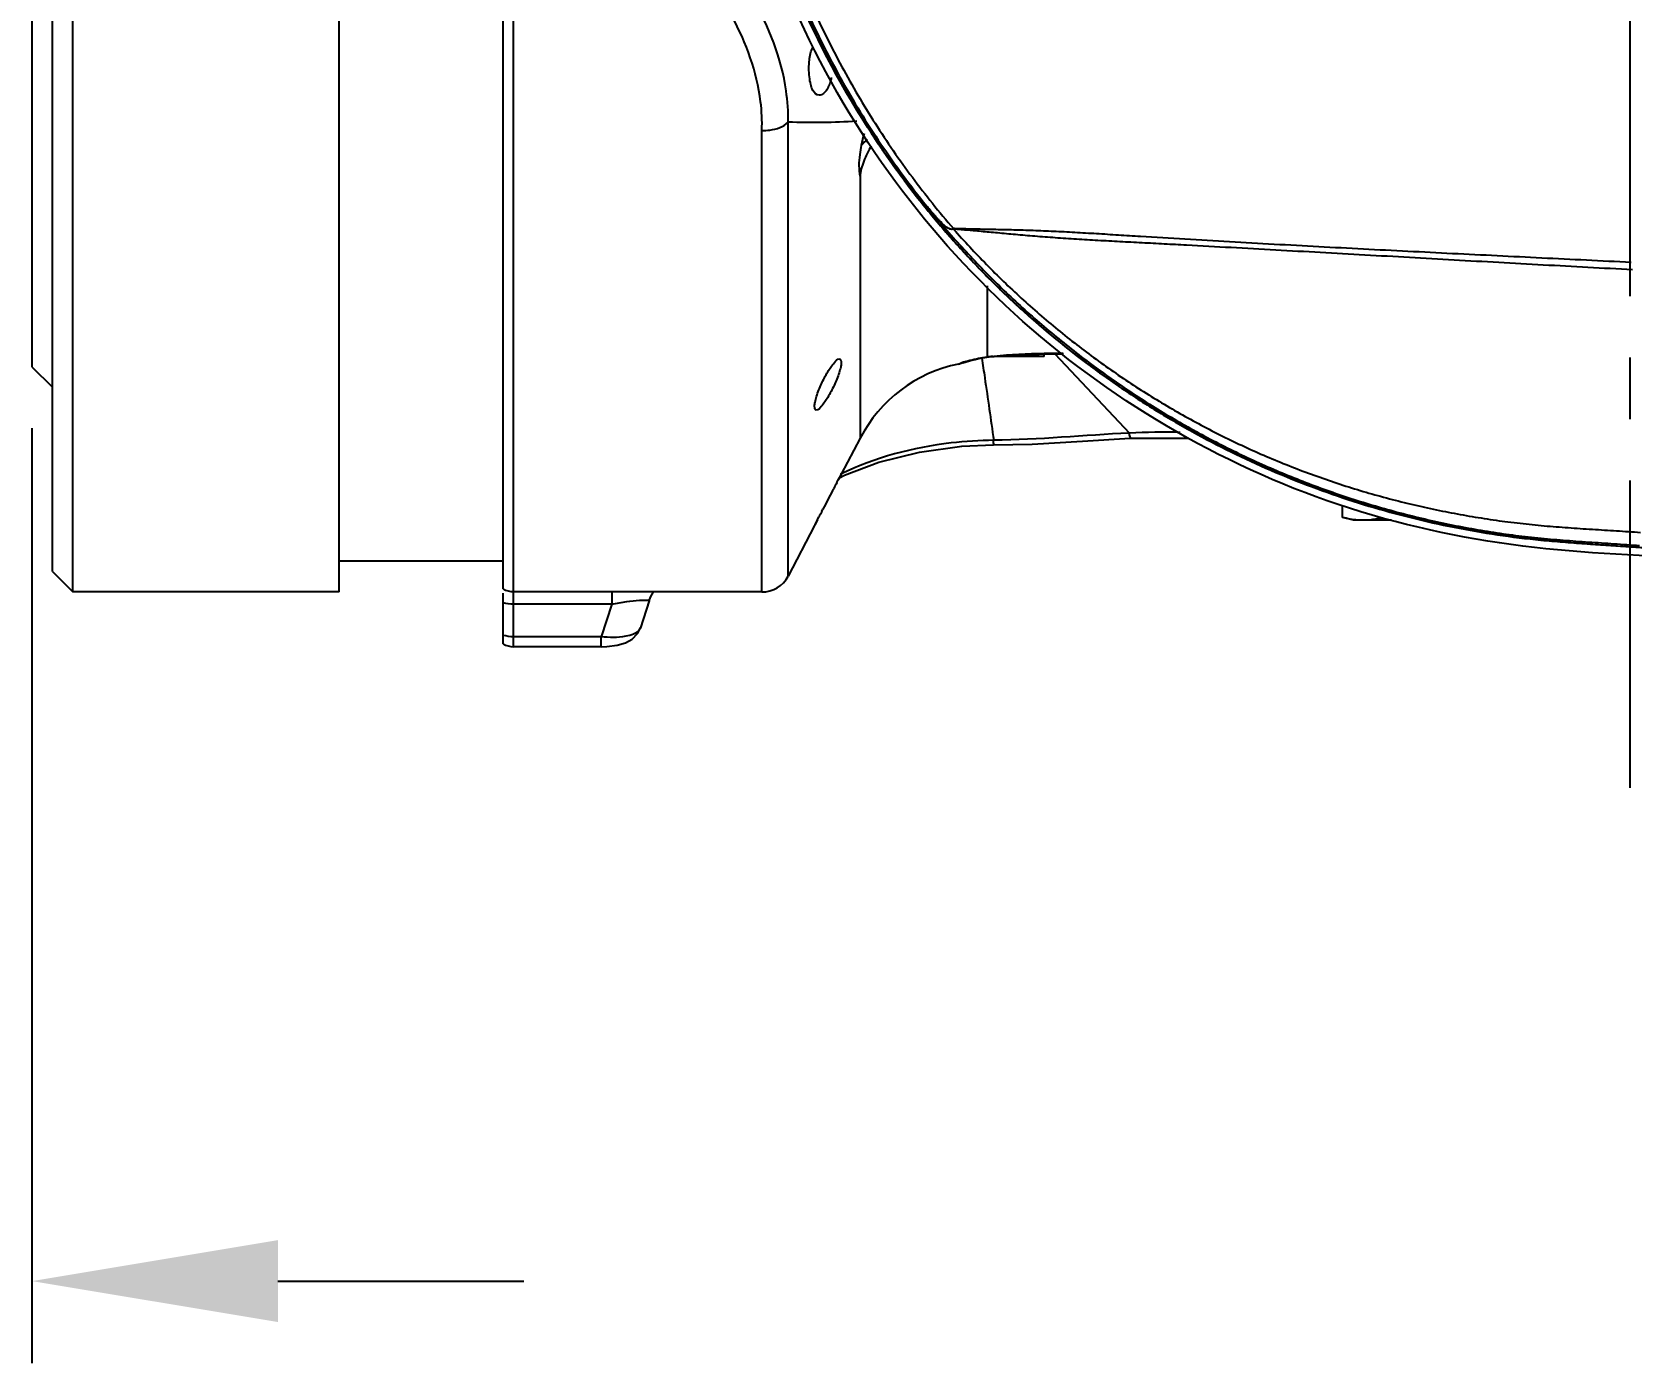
# Model space of a CAD drawing. Header units: millimetres. Extents: x 4086 to 8300, y 123 to 1549.
# Drawn here: x 6825.03 to 6864.05, y 1213.02 to 1245.52 of the extents above; entities that cross this region are included whole.
import ezdxf

# ---------------------------------------------------------------- set-up
doc = ezdxf.new("R2010")
doc.units = ezdxf.units.MM
doc.linetypes.add('CENTER', pattern=[0.6, 0.375, -0.075, 0.075, -0.075])
for name, color, linetype in [('中心线', 7, 'Continuous'), ('外形图', 7, 'Continuous'), ('尺寸标注', 7, 'Continuous')]:
    doc.layers.add(name, color=color, linetype=linetype)
doc.styles.add('思源黑', font='SourceHanSansCN-Normal.ttf')
doc.dimstyles.new('尺寸标注_细节_1_2比例', dxfattribs={"dimtxt": 7, "dimasz": 6, "dimexe": 2, "dimexo": 1.5, "dimgap": 1, "dimtad": 1, "dimlfac": 2, "dimdsep": 46, "dimtxsty": '思源黑', "dimcen": 0.09, "dimadec": 0, "dimazin": 0, "dimtp": 0.01, "dimtm": 0.01, "dimtfac": 1, "dimtofl": 0, "dimtmove": 0, "dimatfit": 3, "dimfxl": 1, "dimtolj": 1, "dimarcsym": 0})

# ---------------------------------------------------------------- blocks, each defined once
blk = doc.blocks.new('*D999')
at = {"layer": 'Defpoints', "color": 0}
for p in [(6825.532, 1273.345), (6771.627, 1236.845), (6825.532, 1236.845)]:
    blk.add_point(p, dxfattribs=at)
at = {"layer": '尺寸标注', "color": 0, "lineweight": -2}
for p, q in [((6771.627, 1273.345), (6771.627, 1317.014)), ((6824.032, 1273.345), (6769.627, 1273.345)), ((6771.627, 1267.345), (6771.627, 1242.845)), ((6824.032, 1236.845), (6769.627, 1236.845))]:
    blk.add_line(p, q, dxfattribs=at)
at = {"layer": '尺寸标注', "color": 0}
for points in [[(6772.627, 1267.345), (6770.627, 1267.345), (6771.627, 1273.345)], [(6770.627, 1242.845), (6772.627, 1242.845), (6771.627, 1236.845)]]:
    blk.add_solid(points, dxfattribs=at)
at = {"layer": '尺寸标注', "color": 0, "insert": (6766.893, 1307.493), "char_height": 7, "attachment_point": 5, "rotation": 90, "style": '思源黑'}
blk.add_mtext('\\A1;\\A1;Φ73', dxfattribs=at)
blk = doc.blocks.new('*D1001')
at = {"layer": 'Defpoints', "color": 0}
for p in [(6819.532, 1243.345), (6825.032, 1237.346), (6825.032, 1215.024)]:
    blk.add_point(p, dxfattribs=at)
at = {"layer": '尺寸标注', "color": 0, "lineweight": -2}
for p, q in [((6819.532, 1241.845), (6819.532, 1213.024)), ((6825.032, 1235.846), (6825.032, 1213.024)), ((6813.532, 1215.024), (6788.497, 1215.024)), ((6831.032, 1215.024), (6837.032, 1215.024))]:
    blk.add_line(p, q, dxfattribs=at)
at = {"layer": '尺寸标注', "color": 0}
for points in [[(6813.532, 1214.024), (6813.532, 1216.024), (6819.532, 1215.024)], [(6831.032, 1216.024), (6831.032, 1214.024), (6825.032, 1215.024)]]:
    blk.add_solid(points, dxfattribs=at)
at = {"layer": '尺寸标注', "color": 0, "insert": (6794.005, 1219.524), "char_height": 7, "attachment_point": 5, "style": '思源黑'}
blk.add_mtext('\\A1;11', dxfattribs=at)

msp = doc.modelspace()

# ---------------------------------------------------------------- linework, layer by layer
at = {"layer": '中心线', "linetype": 'CENTER', "ltscale": 20}
msp.add_line((6864.032, 1227.0668), (6864.032, 1281.707), dxfattribs=at)
at = {"layer": '外形图'}
for p, q in [((6826.032, 1231.8455), (6826.032, 1278.3455)), ((6832.532, 1231.8455), (6832.532, 1278.3455)), ((6836.782, 1230.5102), (6836.782, 1278.3455)), ((6836.532, 1231.9207), (6836.532, 1278.2697)), ((6825.532, 1232.3455), (6825.532, 1277.8455)), ((6825.032, 1272.8454), (6825.032, 1237.3455)), ((6843.4849, 1232.2342), (6843.4849, 1243.3137)), ((6842.8435, 1231.8455), (6842.8435, 1243.1132)), ((6845.241, 1241.9834), (6845.241, 1235.6002)), ((6848.3441, 1239.3217), (6848.3441, 1237.5825)), ((6847.6381, 1237.4093), (6847.7056, 1237.4282)), ((6847.7056, 1237.4282), (6847.753, 1237.4443)), ((6847.7056, 1237.4282), (6847.7097, 1237.4297)), ((6847.7097, 1237.4297), (6847.782, 1237.463)), ((6847.7492, 1237.443), (6847.9099, 1237.4919)), ((6847.8078, 1237.4609), (6847.9133, 1237.4926)), ((6847.9099, 1237.4919), (6848.182, 1237.5531)), ((6847.9189, 1237.4943), (6848.0538, 1237.5243)), ((6848.182, 1237.5531), (6848.3938, 1237.5822)), ((6848.3441, 1237.5825), (6848.393, 1237.5821)), ((6848.393, 1237.5821), (6848.7466, 1237.6133)), ((6848.393, 1237.5821), (6848.3938, 1237.5822)), ((6848.4826, 1237.5961), (6848.5054, 1237.5982)), ((6849.732, 1237.5955), (6848.5445, 1237.5955)), ((6848.7466, 1237.6133), (6849.325, 1237.6482)), ((6849.732, 1237.5955), (6849.732, 1237.6579)), ((6849.9889, 1237.6627), (6851.8137, 1235.7236)), ((6825.032, 1237.3455), (6825.532, 1236.8455)), ((6845.241, 1235.6002), (6844.782, 1234.7205)), ((6851.8312, 1235.6028), (6853.26, 1235.6043)), ((6844.7438, 1234.6493), (6844.7075, 1234.5813)), ((6844.7077, 1234.5817), (6844.743, 1234.6478)), ((6844.7352, 1234.6332), (6844.8564, 1234.6963)), ((6844.743, 1234.6478), (6844.7707, 1234.6995)), ((6844.77, 1234.6982), (6844.7438, 1234.6493)), ((6844.7786, 1234.7142), (6844.77, 1234.6982)), ((6844.7707, 1234.6995), (6844.7781, 1234.7132)), ((6844.7781, 1234.7132), (6844.782, 1234.7204)), ((6844.782, 1234.7204), (6844.7786, 1234.7142)), ((6844.5702, 1234.3226), (6844.5978, 1234.3749)), ((6844.6718, 1234.5145), (6844.7077, 1234.5817)), ((6844.3053, 1233.8141), (6844.3336, 1233.8691)), ((6857.0113, 1233.668), (6857.0113, 1233.9563)), ((6844.1298, 1233.4705), (6843.4849, 1232.2342)), ((6844.1299, 1233.4705), (6844.1411, 1233.4928)), ((6844.1671, 1233.5439), (6844.1405, 1233.4915)), ((6844.1411, 1233.4928), (6844.1664, 1233.5424)), ((6844.1664, 1233.5424), (6844.2002, 1233.609)), ((6844.2, 1233.6086), (6844.1671, 1233.5439)), ((6844.2002, 1233.609), (6844.2351, 1233.6773)), ((6857.282, 1233.5955), (6857.0113, 1233.668)), ((6858.2048, 1233.5955), (6857.282, 1233.5955)), ((6825.532, 1232.3455), (6826.032, 1231.8455)), ((6836.532, 1232.5955), (6832.532, 1232.5955)), ((6832.532, 1231.8455), (6826.032, 1231.8455)), ((6836.532, 1230.5772), (6836.532, 1231.82)), ((6842.8435, 1231.8455), (6836.782, 1231.8455)), ((6839.1804, 1231.548), (6836.782, 1231.548)), ((6839.1804, 1231.548), (6838.9246, 1230.7526)), ((6839.1804, 1231.8455), (6839.1804, 1231.548)), ((6840.092, 1231.6313), (6839.8795, 1230.9705)), ((6838.9246, 1230.7526), (6836.782, 1230.7526)), ((6838.9246, 1230.5102), (6838.9246, 1230.7526)), ((6838.9246, 1230.5102), (6836.782, 1230.5102))]:
    msp.add_line(p, q, dxfattribs=at)
for points in [[(6849.325, 1237.6482), (6849.9555, 1237.6632), (6850.2024, 1237.6596)], [(6849.7307, 1237.6578), (6849.9692, 1237.6633), (6850.2023, 1237.6596)], [(6844.8564, 1234.6963), (6845.7015, 1235.0146), (6846.6892, 1235.2625), (6847.7207, 1235.4016), (6848.4999, 1235.4349)], [(6848.4999, 1235.4349), (6849.4431, 1235.4553), (6850.6689, 1235.5257), (6851.8312, 1235.6027)], [(6840.0919, 1231.6313), (6840.1241, 1231.7163), (6840.2024, 1231.8455)], [(6838.9246, 1230.5102), (6839.0634, 1230.5141), (6839.3106, 1230.5437), (6839.5137, 1230.6014), (6839.6756, 1230.6904), (6839.8107, 1230.8301), (6839.8797, 1230.9711)]]:
    msp.add_lwpolyline(points, dxfattribs=at)
for centre, radius, start, end in [((6858.5428, 1239.8222), 13.592, 166.33011, 167.56569), ((6846.6263, 1241.5296), 1.824, 131.53983, 138.05557), ((6848.3441, 1233.9813), 3.5, 101.6369, 152.44719), ((6848.7496, 1234.456), 3.1555, 108.67433, 109.42422), ((6848.7414, 1234.4779), 3.1322, 107.0609, 108.65934), ((6850.0497, 1220.8319), 16.8373, 95.66371, 95.81422), ((6850.0604, 1220.7241), 16.9456, 95.3425, 95.66361), ((6850.0381, 1220.9907), 16.6781, 91.06394, 95.27307), ((6850.0319, 1221.2203), 16.4484, 89.42829, 91.05723), ((6895.1412, 1207.6606), 57.169, 152.20092, 152.45794), ((6894.0525, 1208.2338), 55.9386, 151.97778, 152.1396), ((6896.4455, 1206.9808), 58.6398, 152.4583, 152.707492), ((6897.9464, 1206.2074), 60.3282, 152.767146, 152.913116), ((6857.3902, 1236.0159), 2.4314, 282.75579, 284.08611), ((6836.782, 1232.3541), 0.5, 240, 270), ((6842.8435, 1232.5689), 0.7234, 270, 332.44719)]:
    msp.add_arc(centre, radius, start, end, dxfattribs=at)
for points, knots in [([(6885.4008, 1231.6727), (6882.7818, 1231.8081), (6877.5447, 1232.0957), (6870.9995, 1232.4802), (6865.767, 1232.8471), (6861.838, 1233.0407), (6857.9441, 1233.7239), (6853.0417, 1235.6267), (6847.6498, 1239.5733), (6843.2657, 1246.2714), (6841.4891, 1254.0817), (6842.5579, 1262.0203), (6846.3299, 1269.0916), (6852.3312, 1274.38), (6858.5817, 1276.8142), (6863.8135, 1277.247), (6867.7392, 1277.4757), (6871.6652, 1277.7453), (6875.9578, 1278.0006), (6878.9428, 1278.1705), (6880.6188, 1278.2629)], [0.28146252, 0.28146252, 0.28146252, 0.28146252, 0.31273614, 0.34400979, 0.35964567, 0.37528804, 0.39090882, 0.40654015, 0.43767886, 0.46883558, 0.50000932, 0.531187, 0.56236151, 0.59353222, 0.62470786, 0.64034231, 0.65599699, 0.67162568, 0.68726241, 0.70727908, 0.70727908, 0.70727908, 0.70727908]), ([(6880.619, 1278.2633), (6879.9634, 1278.2272), (6878.5944, 1278.1507), (6876.512, 1278.031), (6874.3719, 1277.9044), (6872.5887, 1277.7959), (6871.1622, 1277.7072), (6870.0924, 1277.6397), (6869.0227, 1277.5714), (6867.953, 1277.502), (6866.8834, 1277.4316), (6865.9921, 1277.3724), (6865.2791, 1277.3246), (6864.7443, 1277.2883), (6864.2988, 1277.2577), (6863.9423, 1277.233), (6863.675, 1277.2146), (6863.4076, 1277.1965), (6863.1402, 1277.1787), (6862.8728, 1277.1606), (6862.5164, 1277.1352), (6862.0712, 1277.0999), (6861.6267, 1277.0562), (6861.2718, 1277.0143), (6860.9176, 1276.9675), (6860.4759, 1276.9006), (6859.948, 1276.8077), (6859.2474, 1276.6671), (6858.3782, 1276.4598), (6857.3485, 1276.1604), (6856.3347, 1275.8114), (6855.3389, 1275.4136), (6854.3635, 1274.9681), (6853.411, 1274.4756), (6852.4835, 1273.9376), (6851.583, 1273.3553), (6850.7119, 1272.73), (6849.8723, 1272.063), (6849.0659, 1271.3562), (6848.2947, 1270.6112), (6847.5606, 1269.8295), (6846.8654, 1269.0131), (6846.2105, 1268.164), (6845.5975, 1267.2842), (6845.0279, 1266.3757), (6844.5031, 1265.4407), (6844.0242, 1264.4813), (6843.5925, 1263.4997), (6843.2093, 1262.4982), (6842.8753, 1261.4792), (6842.5911, 1260.4453), (6842.279, 1259.0504), (6842.0681, 1257.6344), (6841.9606, 1256.209), (6841.9227, 1254.78), (6842.0072, 1252.993), (6842.2642, 1251.2225), (6842.5711, 1249.8264), (6842.8515, 1248.7914), (6843.1816, 1247.7712), (6843.561, 1246.7683), (6843.989, 1245.7851), (6844.4642, 1244.8238), (6844.9856, 1243.8868), (6845.5518, 1242.9762), (6846.1615, 1242.0941), (6846.8132, 1241.2425), (6847.5053, 1240.4235), (6848.2364, 1239.6391), (6849.0048, 1238.8912), (6849.8085, 1238.1813), (6850.6456, 1237.5112), (6851.5144, 1236.8826), (6852.4126, 1236.297), (6853.3381, 1235.7555), (6854.2888, 1235.2594), (6855.2624, 1234.8102), (6856.2567, 1234.4087), (6857.2693, 1234.0558), (6858.2977, 1233.7525), (6859.3398, 1233.4999), (6860.3928, 1233.2977), (6861.2774, 1233.1709), (6861.9883, 1233.0984), (6862.4335, 1233.062), (6862.7898, 1233.0361), (6863.0572, 1233.0178), (6863.3246, 1233), (6863.6811, 1232.976), (6864.1267, 1232.9452), (6864.6613, 1232.9083), (6865.1961, 1232.872), (6865.9091, 1232.824), (6866.8004, 1232.7648), (6867.87, 1232.6943), (6868.9396, 1232.6249), (6870.0094, 1232.5565), (6871.0792, 1232.489), (6872.5056, 1232.4002), (6874.2888, 1232.2915), (6876.4289, 1232.1648), (6878.5692, 1232.0416), (6880.7097, 1231.9221), (6882.8504, 1231.806), (6884.4142, 1231.7237), (6885.2643, 1231.6797), (6885.4008, 1231.6727)], [0.31313948, 0.31313948, 0.31313948, 0.31313948, 0.32031776, 0.32813038, 0.33594301, 0.34375564, 0.34766195, 0.35156827, 0.35547458, 0.3593809, 0.36328721, 0.36719352, 0.36914668, 0.37109984, 0.373053, 0.37402957, 0.37500615, 0.37598273, 0.37695931, 0.37793589, 0.37891247, 0.38086562, 0.38281876, 0.38379535, 0.38477194, 0.38672507, 0.38867821, 0.39063135, 0.39453735, 0.39844338, 0.40234947, 0.40625559, 0.41016175, 0.41406793, 0.41797412, 0.4218803, 0.42578647, 0.42969264, 0.43359882, 0.437505, 0.44141117, 0.44531735, 0.44922352, 0.4531297, 0.45703588, 0.46094205, 0.46484823, 0.4687544, 0.47266057, 0.47656675, 0.48047293, 0.48437911, 0.49218919, 0.49609537, 0.50000154, 0.50781156, 0.51562164, 0.51952782, 0.523434, 0.52734018, 0.53124635, 0.53515252, 0.5390587, 0.54296487, 0.54687105, 0.55077723, 0.5546834, 0.55858958, 0.56249575, 0.56640193, 0.5703081, 0.57421428, 0.57812046, 0.58202664, 0.58593281, 0.58983897, 0.59374512, 0.59765123, 0.60155729, 0.6054633, 0.60936929, 0.61327529, 0.61718125, 0.61913439, 0.62108754, 0.62206412, 0.6230407, 0.62401727, 0.62499385, 0.62694701, 0.62890017, 0.63085332, 0.63280648, 0.6367128, 0.64061911, 0.64452542, 0.64843174, 0.65233805, 0.65624437, 0.66405699, 0.67186962, 0.67968225, 0.68749488, 0.69530751, 0.70312013, 0.70461453, 0.70461453, 0.70461453, 0.70461453]), ([(6865.9569, 1232.652), (6864.4405, 1232.7313), (6861.3781, 1232.8262), (6855.3652, 1234.1504), (6848.5578, 1238.1714), (6843.0481, 1245.8321), (6841.7475, 1252.0327), (6841.7474, 1255.0955)], [0, 0, 0, 0, 0.1240378, 0.2496926, 0.4997055, 0.7498194, 1, 1, 1, 1]), ([(6841.9884, 1255.0955), (6841.9884, 1254.4736), (6842.0417, 1253.2293), (6842.2792, 1251.3764), (6842.6714, 1249.5496), (6843.1256, 1248.0596), (6843.5636, 1246.8945), (6843.9292, 1246.0354), (6844.3308, 1245.1928), (6844.7676, 1244.3678), (6845.2392, 1243.5616), (6845.9134, 1242.5135), (6846.4691, 1241.7599), (6846.86, 1241.2743)], [0, 0, 0, 0, 0.1249062, 0.2498236, 0.3747923, 0.4997794, 0.5622834, 0.6247709, 0.687246, 0.7497254, 0.8122315, 0.8747833, 1, 1, 1, 1]), ([(6842.3317, 1252.2467), (6842.3667, 1251.9819), (6842.4464, 1251.4535), (6842.6441, 1250.4035), (6842.9629, 1249.1055), (6843.3757, 1247.8343), (6843.7612, 1246.8378), (6844.0777, 1246.1015), (6844.4207, 1245.3771), (6844.9126, 1244.4286), (6845.4553, 1243.5072), (6846.0462, 1242.617), (6846.5128, 1241.9654), (6847.002, 1241.3305), (6847.3421, 1240.9185), (6847.5157, 1240.7155)], [0, 0, 0, 0, 0.0625038, 0.1250078, 0.2499948, 0.3749814, 0.4374851, 0.4999888, 0.5624926, 0.6249966, 0.7499846, 0.8124887, 0.8749925, 0.9374966, 1, 1, 1, 1]), ([(6843.4849, 1243.3137), (6843.4904, 1243.5699), (6843.4156, 1244.6282), (6843.021, 1245.6449), (6842.6259, 1246.3406)], [0, 0, 0, 0, 0.2426333, 1, 1, 1, 1]), ([(6842.8435, 1243.1132), (6842.8535, 1243.3471), (6842.8045, 1244.3157), (6842.4638, 1245.2527), (6842.1154, 1245.896)], [0, 0, 0, 0, 0.2424219, 1, 1, 1, 1]), ([(6844.2395, 1243.9704), (6844.1754, 1243.9704), (6844.08, 1244.0781), (6844.031, 1244.2437), (6843.9874, 1244.4949), (6843.9885, 1244.798), (6844.0322, 1245.0477), (6844.0886, 1245.1367)], [0, 0, 0, 0, 0.1520854, 0.2736841, 0.4234914, 0.749621, 1, 1, 1, 1]), ([(6844.536, 1244.401), (6844.5297, 1244.3647), (6844.501, 1244.2418), (6844.4467, 1244.1217), (6844.3877, 1244.0542)], [0, 0, 0, 0, 0.291467, 1, 1, 1, 1]), ([(6844.3877, 1244.0542), (6844.3764, 1244.0413), (6844.3364, 1244.0006), (6844.28, 1243.9705), (6844.2395, 1243.9704)], [0, 0, 0, 0, 0.2972548, 1, 1, 1, 1]), ([(6842.8435, 1243.1132), (6842.9084, 1243.1114), (6843.1326, 1243.1222), (6843.3731, 1243.1963), (6843.4849, 1243.3136)], [0, 0, 0, 0, 0.2861666, 1, 1, 1, 1]), ([(6845.2696, 1242.7488), (6845.2532, 1242.6743), (6845.2111, 1242.4222), (6845.2012, 1242.1589), (6845.241, 1241.9834)], [0, 0, 0, 0, 0.2977813, 1, 1, 1, 1]), ([(6845.5101, 1242.7363), (6845.444, 1242.6141), (6845.3236, 1242.3764), (6845.241, 1242.1125), (6845.241, 1241.9834)], [0, 0, 0, 0, 0.5183188, 1, 1, 1, 1]), ([(6846.86, 1241.2743), (6847.1201, 1240.951), (6847.6588, 1240.3189), (6848.5192, 1239.4183), (6849.4288, 1238.5675), (6850.385, 1237.7692), (6851.3848, 1237.0264), (6852.425, 1236.3413), (6853.5022, 1235.7159), (6854.6128, 1235.1521), (6855.7536, 1234.6519), (6856.7262, 1234.2894), (6857.5156, 1234.0327), (6858.1129, 1233.8569), (6858.7149, 1233.6982), (6859.3212, 1233.5566), (6859.9312, 1233.4321), (6860.4422, 1233.3423), (6860.8524, 1233.2793), (6861.1607, 1233.2365), (6861.4696, 1233.1983), (6861.7791, 1233.165), (6862.089, 1233.1359), (6862.3992, 1233.1102), (6862.7096, 1233.0872), (6863.0201, 1233.0657), (6863.3307, 1233.0448), (6863.6412, 1233.0237), (6863.9518, 1233.0024), (6864.1588, 1232.9882), (6864.2623, 1232.981)], [0, 0, 0, 0, 0.0624976, 0.1249955, 0.1874934, 0.2499911, 0.312489, 0.3749871, 0.4374851, 0.4999828, 0.5624803, 0.6249778, 0.6562296, 0.6874814, 0.7187332, 0.7499849, 0.7812366, 0.8124882, 0.8281144, 0.8437409, 0.8593672, 0.8749932, 0.8906194, 0.9062458, 0.9218716, 0.9374973, 0.953123, 0.9687487, 0.9843744, 1, 1, 1, 1]), ([(6847.521, 1240.7062), (6847.5181, 1240.7061), (6847.5127, 1240.7056), (6847.5048, 1240.7041), (6847.4978, 1240.7015), (6847.4907, 1240.6992), (6847.4832, 1240.6982), (6847.4754, 1240.6979), (6847.4673, 1240.6982), (6847.4561, 1240.6994), (6847.4414, 1240.7026), (6847.4165, 1240.7111), (6847.3838, 1240.7278), (6847.3437, 1240.7549), (6847.302, 1240.7887), (6847.259, 1240.8278), (6847.2151, 1240.8709), (6847.1708, 1240.9168), (6847.1262, 1240.9648), (6847.0815, 1241.0144), (6847.0219, 1241.0823), (6846.948, 1241.1687), (6846.8895, 1241.2387), (6846.8604, 1241.2739)], [0, 0, 0, 0, 0.0095139, 0.0182797, 0.0264538, 0.0345162, 0.0428827, 0.0515665, 0.0604708, 0.0696482, 0.0891009, 0.1101339, 0.1571227, 0.2107295, 0.270574, 0.335505, 0.4040167, 0.4749957, 0.5477805, 0.6218598, 0.696821, 0.8482163, 1, 1, 1, 1]), ([(6864.0532, 1239.8896), (6863.6903, 1239.9079), (6862.9645, 1239.9439), (6861.5128, 1240.0149), (6860.0613, 1240.086), (6858.6099, 1240.1589), (6857.5214, 1240.2147), (6856.4329, 1240.272), (6855.3445, 1240.3311), (6854.2563, 1240.392), (6853.1694, 1240.4553), (6852.2655, 1240.5105), (6851.5455, 1240.5557), (6851.0108, 1240.5889), (6850.4835, 1240.62), (6849.9682, 1240.6467), (6849.5491, 1240.6641), (6849.2254, 1240.6747), (6848.9939, 1240.6813), (6848.7719, 1240.6865), (6848.5933, 1240.6903), (6848.4559, 1240.6931), (6848.3261, 1240.6957), (6848.1709, 1240.6988), (6847.9929, 1240.7027), (6847.8513, 1240.7061), (6847.7429, 1240.7089), (6847.6777, 1240.7107), (6847.6267, 1240.7122), (6847.5892, 1240.7133), (6847.5523, 1240.7144), (6847.5279, 1240.7152), (6847.5157, 1240.7155)], [0, 0, 0, 0, 0.065831, 0.1316598, 0.2633071, 0.3291264, 0.3949459, 0.4607696, 0.5265996, 0.5924286, 0.658221, 0.7238509, 0.7564991, 0.7889101, 0.8209061, 0.8522046, 0.8823878, 0.8968909, 0.9108979, 0.9243301, 0.9371218, 0.9432633, 0.9492303, 0.9606438, 0.9713819, 0.9814877, 0.9863193, 0.991012, 0.9933078, 0.9955694, 0.9978036, 1, 1, 1, 1]), ([(6847.5211, 1240.7062), (6847.651, 1240.5584), (6847.9147, 1240.2661), (6848.3221, 1239.8387), (6848.7411, 1239.4227), (6849.1712, 1239.0182), (6849.6123, 1238.6256), (6850.2145, 1238.1186), (6850.9931, 1237.5162), (6851.9662, 1236.8465), (6852.9748, 1236.2317), (6854.0158, 1235.6735), (6855.0862, 1235.174), (6856.1827, 1234.7348), (6857.1152, 1234.4195), (6857.8705, 1234.1979), (6858.4414, 1234.0472), (6859.016, 1233.9117), (6859.4977, 1233.8115), (6859.8845, 1233.7385), (6860.2721, 1233.6702), (6860.661, 1233.6094), (6861.051, 1233.5566), (6861.3441, 1233.5211), (6861.6376, 1233.4897), (6862.0295, 1233.4529), (6862.52, 1233.4149), (6863.1091, 1233.377), (6863.6984, 1233.3408), (6864.0911, 1233.3151), (6864.2874, 1233.3012)], [0, 0, 0, 0, 0.0312522, 0.0625049, 0.0937573, 0.1250096, 0.1562617, 0.1875136, 0.2500115, 0.3125093, 0.3750067, 0.4375033, 0.4999989, 0.5624936, 0.6249882, 0.6562383, 0.6874886, 0.7187388, 0.7499888, 0.7656143, 0.7812396, 0.8124899, 0.8281159, 0.8437419, 0.8593676, 0.8749937, 0.9062457, 0.937497, 0.9687487, 1, 1, 1, 1]), ([(6864.09, 1239.7111), (6863.3641, 1239.7483), (6861.9126, 1239.8262), (6860.0984, 1239.9273), (6858.6472, 1240.0089), (6857.5588, 1240.0701), (6856.4703, 1240.1311), (6855.3818, 1240.1918), (6854.2934, 1240.2518), (6853.3868, 1240.3009), (6852.6624, 1240.3394), (6852.1209, 1240.3678), (6851.5821, 1240.3961), (6851.048, 1240.425), (6850.5218, 1240.4559), (6850.0079, 1240.4901), (6849.5122, 1240.5278), (6849.0422, 1240.5679), (6848.6055, 1240.6079), (6848.2654, 1240.6396), (6848.014, 1240.6626), (6847.8679, 1240.6758), (6847.756, 1240.6858), (6847.6886, 1240.6917), (6847.6358, 1240.6963), (6847.5971, 1240.6997), (6847.5589, 1240.703), (6847.5336, 1240.7052), (6847.5211, 1240.7062)], [0, 0, 0, 0, 0.1313602, 0.262705, 0.3283726, 0.394041, 0.4597143, 0.5253949, 0.5910746, 0.6567136, 0.689482, 0.7221707, 0.7547123, 0.7869923, 0.8188318, 0.8499739, 0.8800698, 0.9086662, 0.9352312, 0.9593249, 0.970397, 0.9808439, 0.9858437, 0.9907005, 0.9930766, 0.9954169, 0.997728, 1, 1, 1, 1]), ([(6844.7371, 1237.5339), (6844.7708, 1237.534), (6844.7907, 1237.4291), (6844.7658, 1237.3282), (6844.715, 1237.1337), (6844.6105, 1236.8888), (6844.508, 1236.691), (6844.4511, 1236.5964)], [0, 0, 0, 0, 0.0995014, 0.2065753, 0.3460536, 0.6740065, 1, 1, 1, 1]), ([(6844.4511, 1237.2214), (6844.4986, 1237.3004), (6844.5758, 1237.4076), (6844.6861, 1237.5339), (6844.7371, 1237.5339)], [0, 0, 0, 0, 0.6440196, 1, 1, 1, 1]), ([(6847.6381, 1237.4093), (6847.6395, 1237.4093), (6847.6593, 1237.421), (6847.6807, 1237.4251), (6847.7002, 1237.4319)], [0, 0, 0, 0, 0.0630856, 1, 1, 1, 1]), ([(6847.8224, 1237.4722), (6847.8552, 1237.4823), (6848.0261, 1237.5317), (6848.2015, 1237.566), (6848.3441, 1237.5825)], [0, 0, 0, 0, 0.1930344, 1, 1, 1, 1]), ([(6848.2088, 1237.5553), (6848.2341, 1237.3952), (6848.3356, 1236.7272), (6848.428, 1236.0579), (6848.5007, 1235.5495)], [0, 0, 0, 0, 0.239906, 1, 1, 1, 1]), ([(6844.1723, 1236.2839), (6844.1391, 1236.2839), (6844.1223, 1236.3892), (6844.1447, 1236.4888), (6844.1931, 1236.6837), (6844.2932, 1236.9291), (6844.3943, 1237.1271), (6844.4511, 1237.2214)], [0, 0, 0, 0, 0.0986699, 0.2057355, 0.3451688, 0.6735217, 1, 1, 1, 1]), ([(6844.4511, 1236.5964), (6844.4038, 1236.5179), (6844.328, 1236.4128), (6844.222, 1236.284), (6844.1723, 1236.2839)], [0, 0, 0, 0, 0.6485204, 1, 1, 1, 1]), ([(6848.5007, 1235.5495), (6848.1528, 1235.5472), (6846.8747, 1235.4647), (6845.603, 1235.1319), (6844.7661, 1234.7191)], [0, 0, 0, 0, 0.2715735, 1, 1, 1, 1]), ([(6848.4999, 1235.4349), (6848.5097, 1235.4357), (6848.489, 1235.4958), (6848.5011, 1235.5211), (6848.5007, 1235.5495)], [0, 0, 0, 0, 0.2567899, 1, 1, 1, 1]), ([(6851.8312, 1235.6027), (6851.8415, 1235.6036), (6851.8133, 1235.6679), (6851.8194, 1235.6937), (6851.8137, 1235.7236)], [0, 0, 0, 0, 0.2536029, 1, 1, 1, 1]), ([(6857.5165, 1233.5955), (6857.4742, 1233.5955), (6857.3037, 1233.6021), (6857.1351, 1233.6348), (6857.0113, 1233.668)], [0, 0, 0, 0, 0.2479706, 1, 1, 1, 1]), ([(6857.927, 1233.6446), (6857.8931, 1233.6368), (6857.7579, 1233.609), (6857.6196, 1233.5955), (6857.5165, 1233.5955)], [0, 0, 0, 0, 0.2523232, 1, 1, 1, 1]), ([(6839.1804, 1231.548), (6839.3019, 1231.5727), (6839.5292, 1231.6119), (6839.8079, 1231.6459), (6840.0019, 1231.6467), (6840.0673, 1231.6445), (6840.0933, 1231.6356), (6840.0919, 1231.6312)], [0, 0, 0, 0, 0.403658, 0.7421588, 0.940376, 0.985107, 1, 1, 1, 1]), ([(6839.8599, 1230.9302), (6839.7906, 1230.8253), (6839.4346, 1230.7253), (6839.1223, 1230.7301), (6838.9246, 1230.7526)], [0, 0, 0, 0, 0.3871839, 1, 1, 1, 1]), ([(6839.8795, 1230.9705), (6839.8772, 1230.9635), (6839.8716, 1230.9496), (6839.8641, 1230.9366), (6839.8599, 1230.9302)], [0, 0, 0, 0, 0.4908014, 1, 1, 1, 1])]:
    msp.add_open_spline(points, degree=3, knots=knots, dxfattribs=at)
for points in [[(6845.1594, 1243.3353), (6844.6022, 1243.3014), (6844.0428, 1243.2962), (6843.4849, 1243.3137)], [(6848.7619, 1237.6136), (6848.695, 1237.6039), (6848.6275, 1237.5978), (6848.5599, 1237.596)], [(6849.2319, 1237.6422), (6849.3981, 1237.6237), (6849.5649, 1237.6099), (6849.732, 1237.6023)], [(6851.8137, 1235.7236), (6850.709, 1235.6745), (6849.6065, 1235.5601), (6848.5007, 1235.5495)], [(6853.0532, 1235.7418), (6852.6401, 1235.7528), (6852.2265, 1235.7424), (6851.8137, 1235.7236)], [(6836.782, 1231.548), (6836.6979, 1231.548), (6836.6126, 1231.5585), (6836.532, 1231.5825)], [(6836.782, 1230.7526), (6836.6979, 1230.7526), (6836.6126, 1230.7632), (6836.532, 1230.7871)], [(6836.532, 1230.5772), (6836.6067, 1230.534), (6836.6957, 1230.5101), (6836.782, 1230.5102)]]:
    msp.add_open_spline(points, degree=3, dxfattribs=at)

# ---------------------------------------------------------------- dimensions: what is measured, and where the dimension line sits
at = {"layer": '尺寸标注'}
dim = msp.add_linear_dim(base=(6771.627, 1236.8455), p1=(6825.532, 1273.3455), p2=(6825.532, 1236.8455), angle=90, text='\\A1;Φ<>', dimstyle='尺寸标注_细节_1_2比例', dxfattribs=at)
dim.commit()
dim.dimension.update_dxf_attribs({"geometry": '*D999', "text_midpoint": (6771.627, 1307.4931), "dimtype": 160})
dim = msp.add_linear_dim(base=(6825.032, 1215.0237), p1=(6819.532, 1243.3455), p2=(6825.032, 1237.3456), dimstyle='尺寸标注_细节_1_2比例', dxfattribs=at)
dim.commit()
dim.dimension.update_dxf_attribs({"geometry": '*D1001', "text_midpoint": (6794.0054, 1215.0237), "dimtype": 160})

doc.saveas('drawing.dxf')
